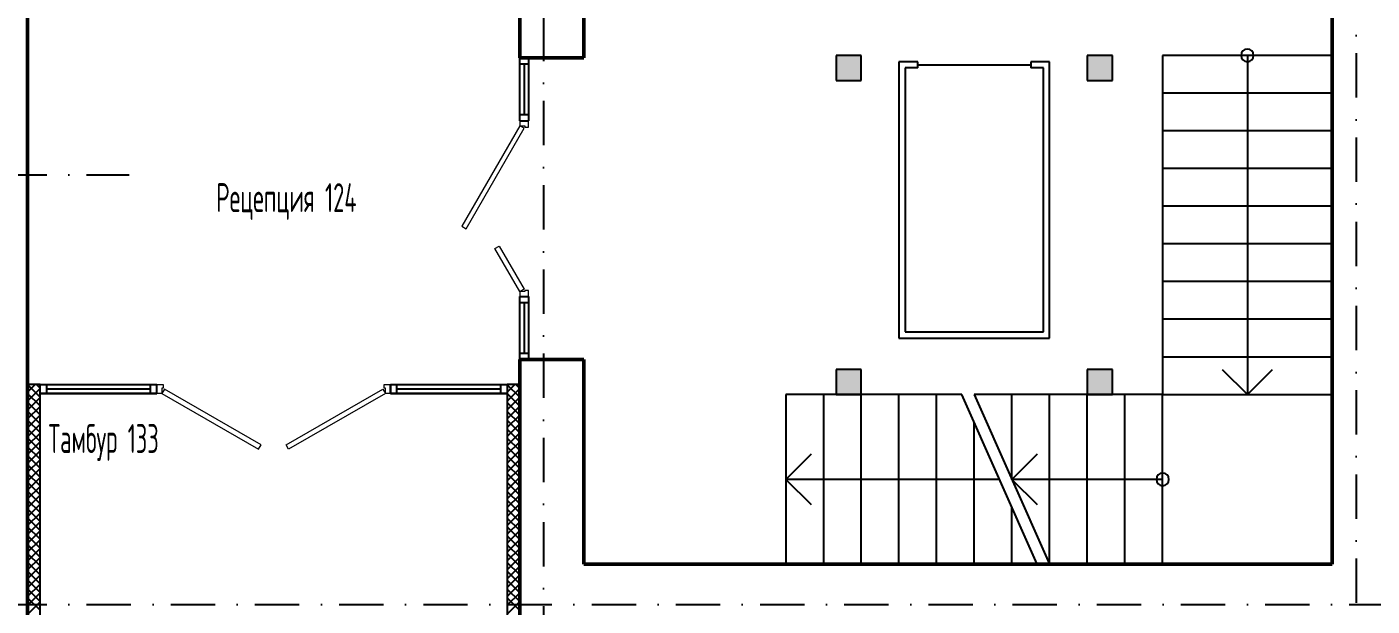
# Model space of a CAD drawing. Extents: x -1560602 to 321118, y -2308202 to -430103.
# Drawn here: x -1545839 to -1535127, y -2043147 to -2038537 of the extents above; entities that cross this region are included whole.
import ezdxf

# ---------------------------------------------------------------- set-up
doc = ezdxf.new("R2010")
doc.units = 0
doc.header["$MEASUREMENT"] = 0
doc.linetypes.add('Dot & Dashed', pattern=[670.277762, 352.777767, -176.388884, 0, -141.111112])
doc.linetypes.add('Штрихпунктирная', pattern=[0.670278, 0.352778, -0.176389, 0, -0.141111])
doc.layers.get('0').update_dxf_attribs({"color": 255, "linetype": 'CONTINUOUS'})
doc.layers.add('Двери', color=4, linetype='CONTINUOUS', lineweight=15)
doc.layers.add('стены', color=5, linetype='CONTINUOUS', lineweight=50)
for name, color, linetype in [('Оси', 253, 'Dot & Dashed'), ('отделка', 240, 'CONTINUOUS'), ('Текст', 7, 'CONTINUOUS'), ('Утеплитель', 6, 'CONTINUOUS')]:
    doc.layers.add(name, color=color, linetype=linetype)
doc.styles.get("Standard").update_dxf_attribs({"font": 'spds.shx', "width": 0.7, "height": 250})

msp = doc.modelspace()

# ---------------------------------------------------------------- hatches: boundary and pattern name
at = {"ltscale": 100}
for points in [[(-1539394.7, -2038963.4), (-1539194.7, -2038963.4), (-1539194.7, -2038763.4), (-1539394.7, -2038763.4)], [(-1537394.7, -2038963.4), (-1537194.7, -2038963.4), (-1537194.7, -2038763.4), (-1537394.7, -2038763.4)], [(-1539394.7, -2041463.4), (-1539194.7, -2041463.4), (-1539194.7, -2041263.4), (-1539394.7, -2041263.4)], [(-1537394.7, -2041463.4), (-1537194.7, -2041463.4), (-1537194.7, -2041263.4), (-1537394.7, -2041263.4)]]:
    msp.add_hatch(color=0, dxfattribs=at).paths.add_polyline_path(points, flags=0)

# ---------------------------------------------------------------- linework, layer by layer
at = {"color": 0, "ltscale": 100}
for p, q in [((-1539194.7, -2038763.4), (-1539394.7, -2038763.4)), ((-1539394.7, -2038763.4), (-1539394.7, -2038963.4)), ((-1539194.7, -2038963.4), (-1539194.7, -2038763.4)), ((-1537194.7, -2038763.4), (-1537394.7, -2038763.4)), ((-1537394.7, -2038763.4), (-1537394.7, -2038963.4)), ((-1537194.7, -2038963.4), (-1537194.7, -2038763.4)), ((-1535444.7, -2038763.4), (-1536794.7, -2038763.4)), ((-1536794.7, -2038763.4), (-1536794.7, -2041163.4)), ((-1536119.7, -2038763.4), (-1536119.7, -2041463.4)), ((-1535444.7, -2041163.4), (-1535444.7, -2038763.4)), ((-1538894.7, -2038813.4), (-1538894.7, -2041013.4)), ((-1538744.7, -2038813.4), (-1538894.7, -2038813.4)), ((-1538844.7, -2038863.4), (-1538844.7, -2040963.4)), ((-1538744.7, -2038863.4), (-1538844.7, -2038863.4)), ((-1538744.7, -2038863.4), (-1538744.7, -2038813.4)), ((-1538744.7, -2038838.4), (-1537844.7, -2038838.4)), ((-1537694.7, -2038813.4), (-1537844.7, -2038813.4)), ((-1537844.7, -2038813.4), (-1537844.7, -2038863.4)), ((-1537744.7, -2038863.4), (-1537844.7, -2038863.4)), ((-1537744.7, -2040963.4), (-1537744.7, -2038863.4)), ((-1537694.7, -2041013.4), (-1537694.7, -2038813.4)), ((-1539394.7, -2038963.4), (-1539194.7, -2038963.4)), ((-1537394.7, -2038963.4), (-1537194.7, -2038963.4)), ((-1535444.7, -2039063.4), (-1536794.7, -2039063.4)), ((-1535444.7, -2039363.4), (-1536794.7, -2039363.4)), ((-1535444.7, -2039663.4), (-1536794.7, -2039663.4)), ((-1535444.7, -2039963.4), (-1536794.7, -2039963.4)), ((-1535444.7, -2040263.4), (-1536794.7, -2040263.4)), ((-1535444.7, -2040563.4), (-1536794.7, -2040563.4)), ((-1535444.7, -2040863.4), (-1536794.7, -2040863.4)), ((-1538894.7, -2041013.4), (-1537694.7, -2041013.4)), ((-1538844.7, -2040963.4), (-1537744.7, -2040963.4)), ((-1536794.7, -2041163.4), (-1535444.7, -2041163.4)), ((-1536794.7, -2041163.4), (-1536794.7, -2041463.4)), ((-1535444.7, -2041463.4), (-1535444.7, -2041163.4)), ((-1539194.7, -2041263.4), (-1539394.7, -2041263.4)), ((-1539394.7, -2041263.4), (-1539394.7, -2041463.4)), ((-1539194.7, -2041463.4), (-1539194.7, -2041263.4)), ((-1537194.7, -2041263.4), (-1537394.7, -2041263.4)), ((-1537394.7, -2041263.4), (-1537394.7, -2041463.4)), ((-1537194.7, -2041463.4), (-1537194.7, -2041263.4)), ((-1536319.7, -2041263.4), (-1536119.7, -2041463.4)), ((-1536119.7, -2041463.4), (-1535919.7, -2041263.4)), ((-1539494.7, -2041463.4), (-1539794.7, -2041463.4)), ((-1539794.7, -2041463.4), (-1539794.7, -2042813.4)), ((-1538394.7, -2041463.4), (-1539494.7, -2041463.4)), ((-1539494.7, -2041463.4), (-1539494.7, -2042813.4)), ((-1539394.7, -2041463.4), (-1539194.7, -2041463.4)), ((-1539194.7, -2042813.4), (-1539194.7, -2041463.4)), ((-1538894.7, -2042813.4), (-1538894.7, -2041463.4)), ((-1538594.7, -2042813.4), (-1538594.7, -2041463.4)), ((-1537794.7, -2042813.4), (-1538394.7, -2041463.4)), ((-1536794.7, -2041463.4), (-1538294.7, -2041463.4)), ((-1538294.7, -2041463.4), (-1537694.7, -2042813.4)), ((-1537994.7, -2042138.4), (-1537994.7, -2041463.4)), ((-1537694.7, -2042813.4), (-1537694.7, -2041463.4)), ((-1537394.7, -2042813.4), (-1537394.7, -2041463.4)), ((-1537394.7, -2041463.4), (-1537194.7, -2041463.4)), ((-1537094.7, -2042813.4), (-1537094.7, -2041463.4)), ((-1536794.7, -2042813.4), (-1536794.7, -2041463.4)), ((-1536794.7, -2041463.4), (-1535444.7, -2041463.4)), ((-1538294.7, -2042813.4), (-1538294.7, -2041688.3)), ((-1539594.7, -2041938.4), (-1539794.7, -2042138.4)), ((-1537794.7, -2041938.4), (-1537994.7, -2042138.4)), ((-1539794.7, -2042138.4), (-1539594.7, -2042338.4)), ((-1538094.7, -2042138.4), (-1539794.7, -2042138.4)), ((-1537994.7, -2042138.4), (-1537794.7, -2042338.4)), ((-1536794.7, -2042138.4), (-1537994.7, -2042138.4)), ((-1537994.7, -2042813.4), (-1537994.7, -2042363.3)), ((-1539794.7, -2042813.4), (-1539494.7, -2042813.4)), ((-1539494.7, -2042813.4), (-1537794.7, -2042813.4)), ((-1537694.7, -2042813.4), (-1536794.7, -2042813.4))]:
    msp.add_line(p, q, dxfattribs=at)
for centre, start, end in [((-1536119.7, -2038763.4), 0, 180), ((-1536119.7, -2038763.4), 180, 0), ((-1536794.7, -2042138.4), 90, 270), ((-1536794.7, -2042138.4), 270, 90)]:
    msp.add_arc(centre, 50, start, end, dxfattribs=at)
at = {"layer": 'Двери', "color": 0, "linetype": 'Continuous'}
for p, q in [((-1541914.7, -2039283.4), (-1541914.7, -2039323.4)), ((-1541844.7, -2039333.4), (-1541844.7, -2039283.4)), ((-1541914.7, -2039323.4), (-1542376.7, -2040123.6)), ((-1542342.1, -2040143.6), (-1541880.1, -2039343.4)), ((-1541914.7, -2039323.4), (-1541874.7, -2039323.4)), ((-1541880.1, -2039343.4), (-1541914.7, -2039323.4)), ((-1541874.7, -2039323.4), (-1541874.7, -2039333.4)), ((-1541874.7, -2039333.4), (-1541844.7, -2039333.4)), ((-1542376.7, -2040123.6), (-1542342.1, -2040143.6)), ((-1542112.7, -2040300.5), (-1542078.1, -2040280.5)), ((-1541914.7, -2040643.4), (-1542112.7, -2040300.5)), ((-1542078.1, -2040280.5), (-1541880.1, -2040623.4)), ((-1541880.1, -2040623.4), (-1541914.7, -2040643.4)), ((-1541874.7, -2040643.4), (-1541914.7, -2040643.4)), ((-1541914.7, -2040643.4), (-1541914.7, -2040683.4)), ((-1541844.7, -2040633.4), (-1541874.7, -2040633.4)), ((-1541874.7, -2040633.4), (-1541874.7, -2040643.4)), ((-1541844.7, -2040683.4), (-1541844.7, -2040633.4)), ((-1544804.7, -2041383.4), (-1544754.7, -2041383.4)), ((-1544764.7, -2041453.4), (-1544804.7, -2041453.4)), ((-1544754.7, -2041413.4), (-1544764.7, -2041413.4)), ((-1544764.7, -2041413.4), (-1544764.7, -2041453.4)), ((-1544744.7, -2041418.8), (-1544764.7, -2041453.4)), ((-1544764.7, -2041453.4), (-1543994, -2041898.4)), ((-1544754.7, -2041383.4), (-1544754.7, -2041413.4)), ((-1543974, -2041863.8), (-1544744.7, -2041418.8)), ((-1543775.5, -2041863.8), (-1543004.7, -2041418.8)), ((-1542984.7, -2041453.4), (-1543755.5, -2041898.4)), ((-1543004.7, -2041418.8), (-1542984.7, -2041453.4)), ((-1542994.7, -2041413.4), (-1542994.7, -2041383.4)), ((-1542994.7, -2041383.4), (-1542944.7, -2041383.4)), ((-1542984.7, -2041413.4), (-1542994.7, -2041413.4)), ((-1542984.7, -2041453.4), (-1542984.7, -2041413.4)), ((-1542944.7, -2041453.4), (-1542984.7, -2041453.4)), ((-1543994, -2041898.4), (-1543974, -2041863.8)), ((-1543755.5, -2041898.4), (-1543775.5, -2041863.8))]:
    msp.add_line(p, q, dxfattribs=at)
at = {"layer": 'Оси', "color": 0, "linetype": 'Штрихпунктирная', "lineweight": -3, "ltscale": 1000}
for p, q in [((-1535254.7, -2033383.4), (-1535254.7, -2057488.4)), ((-1541724.7, -2034433.4), (-1541724.7, -2057488.4)), ((-1556760.1, -2039713.4), (-1545024.7, -2039713.4)), ((-1556760.1, -2043133.4), (-1502304.7, -2043133.4))]:
    msp.add_line(p, q, dxfattribs=at)
at = {"layer": 'отделка', "color": 0, "linetype": 'Continuous'}
for p, q in [((-1541914.7, -2038833.4), (-1541914.7, -2038783.4)), ((-1541844.7, -2038833.4), (-1541914.7, -2038833.4)), ((-1541914.7, -2039233.4), (-1541914.7, -2038833.4)), ((-1541879.7, -2038833.4), (-1541879.7, -2039233.4)), ((-1541844.7, -2038783.4), (-1541844.7, -2038833.4)), ((-1541844.7, -2038833.4), (-1541844.7, -2039233.4)), ((-1541914.7, -2039283.4), (-1541914.7, -2039233.4)), ((-1541914.7, -2039233.4), (-1541844.7, -2039233.4)), ((-1541914.7, -2039283.4), (-1541844.7, -2039283.4)), ((-1541844.7, -2039233.4), (-1541844.7, -2039283.4)), ((-1541914.7, -2040733.4), (-1541914.7, -2040683.4)), ((-1541914.7, -2040683.4), (-1541844.7, -2040683.4)), ((-1541844.7, -2040683.4), (-1541844.7, -2040733.4)), ((-1541844.7, -2040733.4), (-1541914.7, -2040733.4)), ((-1541914.7, -2041133.4), (-1541914.7, -2040733.4)), ((-1541879.7, -2040733.4), (-1541879.7, -2041133.4)), ((-1541844.7, -2040733.4), (-1541844.7, -2041133.4)), ((-1541914.7, -2041183.4), (-1541914.7, -2041133.4)), ((-1541914.7, -2041133.4), (-1541844.7, -2041133.4)), ((-1541844.7, -2041133.4), (-1541844.7, -2041183.4))]:
    msp.add_line(p, q, dxfattribs=at)
at = {"layer": 'отделка', "color": 0, "linetype": 'Continuous', "ltscale": 100}
for p, q in [((-1545734.7, -2041383.4), (-1544804.7, -2041383.4)), ((-1545734.7, -2041383.4), (-1545684.7, -2041383.4)), ((-1545734.7, -2041453.4), (-1544804.7, -2041453.4)), ((-1545684.7, -2041453.4), (-1545734.7, -2041453.4)), ((-1545684.7, -2041383.4), (-1545684.7, -2041453.4)), ((-1545684.7, -2041383.4), (-1544854.7, -2041383.4)), ((-1545684.7, -2041418.4), (-1544854.7, -2041418.4)), ((-1544854.7, -2041453.4), (-1545684.7, -2041453.4)), ((-1544854.7, -2041453.4), (-1544854.7, -2041383.4)), ((-1544854.7, -2041383.4), (-1544804.7, -2041383.4)), ((-1544804.7, -2041453.4), (-1544854.7, -2041453.4)), ((-1544804.7, -2041453.4), (-1544804.7, -2041383.4)), ((-1544804.7, -2041453.4), (-1544804.7, -2041383.4)), ((-1544804.7, -2041453.4), (-1544804.7, -2041383.4)), ((-1542944.7, -2041383.4), (-1542014.7, -2041383.4)), ((-1542944.7, -2041383.4), (-1542894.7, -2041383.4)), ((-1542944.7, -2041453.4), (-1542944.7, -2041383.4)), ((-1542944.7, -2041383.4), (-1542944.7, -2041453.4)), ((-1542944.7, -2041453.4), (-1542944.7, -2041383.4)), ((-1542944.7, -2041453.4), (-1542014.7, -2041453.4)), ((-1542894.7, -2041453.4), (-1542944.7, -2041453.4)), ((-1542894.7, -2041383.4), (-1542894.7, -2041453.4)), ((-1542894.7, -2041383.4), (-1542064.7, -2041383.4)), ((-1542894.7, -2041418.4), (-1542064.7, -2041418.4)), ((-1542064.7, -2041453.4), (-1542894.7, -2041453.4)), ((-1542064.7, -2041453.4), (-1542064.7, -2041383.4)), ((-1542064.7, -2041383.4), (-1542014.7, -2041383.4)), ((-1542014.7, -2041453.4), (-1542064.7, -2041453.4))]:
    msp.add_line(p, q, dxfattribs=at)
at = {"layer": 'стены', "color": 0, "ltscale": 100}
for p, q in [((-1545834.7, -2039903.4), (-1545834.7, -2037213.4)), ((-1541914.7, -2037213.4), (-1541914.7, -2038783.4)), ((-1541404.7, -2038783.4), (-1541404.7, -2037213.4)), ((-1535444.7, -2038103.1), (-1535444.7, -2042813.4)), ((-1545834.7, -2041383.4), (-1545834.7, -2039903.4)), ((-1541914.7, -2041183.4), (-1541914.7, -2041383.4)), ((-1541404.7, -2042813.4), (-1541404.7, -2041183.4)), ((-1541404.7, -2041383.4), (-1541404.7, -2041183.4)), ((-1545834.7, -2043973.4), (-1545834.7, -2041383.4)), ((-1541914.7, -2041383.4), (-1541914.7, -2043323.4)), ((-1535444.7, -2042813.4), (-1541404.7, -2042813.4))]:
    msp.add_line(p, q, dxfattribs=at)
at = {"layer": 'стены', "color": 0, "linetype": 'Continuous', "ltscale": 100}
for p, q in [((-1541814.7, -2038783.4), (-1541914.7, -2038783.4)), ((-1541814.7, -2038783.4), (-1541404.7, -2038783.4)), ((-1541814.7, -2041183.4), (-1541914.7, -2041183.4)), ((-1541814.7, -2041183.4), (-1541404.7, -2041183.4))]:
    msp.add_line(p, q, dxfattribs=at)
at = {"layer": 'Утеплитель', "color": 0, "ltscale": 100}
for p, q in [((-1545734.7, -2041383.4), (-1545834.7, -2041383.4)), ((-1545834.7, -2041445.2), (-1545773, -2041383.4)), ((-1545834.7, -2041515.9), (-1545734.7, -2041415.9)), ((-1545734.7, -2041554), (-1545834.7, -2041454.1)), ((-1545734.7, -2041483.3), (-1545834.6, -2041383.4)), ((-1545734.7, -2041412.6), (-1545763.9, -2041383.4)), ((-1545734.7, -2045673.4), (-1545734.7, -2041383.4)), ((-1541914.7, -2041383.4), (-1542014.7, -2041383.4)), ((-1542014.7, -2041383.4), (-1542014.7, -2043423.4)), ((-1542014.7, -2041443.5), (-1541954.6, -2041383.4)), ((-1541914.7, -2041485), (-1542014.7, -2041385)), ((-1542014.7, -2041514.3), (-1541914.7, -2041414.3)), ((-1541914.7, -2041414.3), (-1541945.6, -2041383.4)), ((-1545834.7, -2041586.6), (-1545734.7, -2041486.6)), ((-1545734.7, -2041624.8), (-1545834.7, -2041524.8)), ((-1545834.7, -2041657.3), (-1545734.7, -2041557.3)), ((-1541914.7, -2041555.7), (-1542014.7, -2041455.7)), ((-1542014.7, -2041585), (-1541914.7, -2041485)), ((-1541914.7, -2041626.4), (-1542014.7, -2041526.4)), ((-1542014.7, -2041655.7), (-1541914.7, -2041555.7)), ((-1545734.7, -2041695.5), (-1545834.7, -2041595.5)), ((-1545834.7, -2041728), (-1545734.7, -2041628)), ((-1545734.7, -2041766.2), (-1545834.7, -2041666.2)), ((-1541914.7, -2041697.1), (-1542014.7, -2041597.1)), ((-1542014.7, -2041726.4), (-1541914.7, -2041626.4)), ((-1541914.7, -2041767.8), (-1542014.7, -2041667.8)), ((-1545834.7, -2041798.7), (-1545734.7, -2041698.7)), ((-1545734.7, -2041836.9), (-1545834.7, -2041736.9)), ((-1545834.7, -2041869.4), (-1545734.7, -2041769.4)), ((-1542014.7, -2041797.1), (-1541914.7, -2041697.1)), ((-1541914.7, -2041838.5), (-1542014.7, -2041738.5)), ((-1542014.7, -2041867.8), (-1541914.7, -2041767.8)), ((-1545734.7, -2041907.6), (-1545834.7, -2041807.6)), ((-1545834.7, -2041940.1), (-1545734.7, -2041840.1)), ((-1545734.7, -2041978.3), (-1545834.7, -2041878.3)), ((-1541914.7, -2041909.2), (-1542014.7, -2041809.2)), ((-1542014.7, -2041938.5), (-1541914.7, -2041838.5)), ((-1541914.7, -2041979.9), (-1542014.7, -2041879.9)), ((-1545834.7, -2042010.9), (-1545734.7, -2041910.9)), ((-1545734.7, -2042049), (-1545834.7, -2041949)), ((-1545834.7, -2042081.6), (-1545734.7, -2041981.6)), ((-1542014.7, -2042009.2), (-1541914.7, -2041909.2)), ((-1541914.7, -2042050.6), (-1542014.7, -2041950.6)), ((-1542014.7, -2042079.9), (-1541914.7, -2041979.9)), ((-1545734.7, -2042119.7), (-1545834.7, -2042019.7)), ((-1545834.7, -2042152.3), (-1545734.7, -2042052.3)), ((-1545734.7, -2042190.4), (-1545834.7, -2042090.4)), ((-1541914.7, -2042121.4), (-1542014.7, -2042021.4)), ((-1542014.7, -2042150.6), (-1541914.7, -2042050.6)), ((-1541914.7, -2042192.1), (-1542014.7, -2042092.1)), ((-1545834.7, -2042223), (-1545734.7, -2042123)), ((-1545734.7, -2042261.2), (-1545834.7, -2042161.2)), ((-1545834.7, -2042293.7), (-1545734.7, -2042193.7)), ((-1542014.7, -2042221.4), (-1541914.7, -2042121.4)), ((-1541914.7, -2042262.8), (-1542014.7, -2042162.8)), ((-1542014.7, -2042292.1), (-1541914.7, -2042192.1)), ((-1545734.7, -2042331.9), (-1545834.7, -2042231.9)), ((-1545834.7, -2042364.4), (-1545734.7, -2042264.4)), ((-1545734.7, -2042402.6), (-1545834.7, -2042302.6)), ((-1541914.7, -2042333.5), (-1542014.7, -2042233.5)), ((-1542014.7, -2042362.8), (-1541914.7, -2042262.8)), ((-1541914.7, -2042404.2), (-1542014.7, -2042304.2)), ((-1545834.7, -2042435.1), (-1545734.7, -2042335.1)), ((-1545734.7, -2042473.3), (-1545834.7, -2042373.3)), ((-1545834.7, -2042505.8), (-1545734.7, -2042405.8)), ((-1542014.7, -2042433.5), (-1541914.7, -2042333.5)), ((-1541914.7, -2042474.9), (-1542014.7, -2042374.9)), ((-1542014.7, -2042504.2), (-1541914.7, -2042404.2)), ((-1545734.7, -2042544), (-1545834.7, -2042444)), ((-1545834.7, -2042576.5), (-1545734.7, -2042476.5)), ((-1545734.7, -2042614.7), (-1545834.7, -2042514.7)), ((-1541914.7, -2042545.6), (-1542014.7, -2042445.6)), ((-1542014.7, -2042574.9), (-1541914.7, -2042474.9)), ((-1541914.7, -2042616.3), (-1542014.7, -2042516.3)), ((-1545834.7, -2042647.2), (-1545734.7, -2042547.2)), ((-1545734.7, -2042685.4), (-1545834.7, -2042585.4)), ((-1545834.7, -2042718), (-1545734.7, -2042618)), ((-1542014.7, -2042645.6), (-1541914.7, -2042545.6)), ((-1541914.7, -2042687), (-1542014.7, -2042587)), ((-1542014.7, -2042716.3), (-1541914.7, -2042616.3)), ((-1545734.7, -2042756.1), (-1545834.7, -2042656.1)), ((-1545834.7, -2042788.7), (-1545734.7, -2042688.7)), ((-1545734.7, -2042826.8), (-1545834.7, -2042726.8)), ((-1541914.7, -2042757.8), (-1542014.7, -2042657.8)), ((-1542014.7, -2042787), (-1541914.7, -2042687)), ((-1541914.7, -2042828.5), (-1542014.7, -2042728.5)), ((-1545834.7, -2042859.4), (-1545734.7, -2042759.4)), ((-1545734.7, -2042897.6), (-1545834.7, -2042797.6)), ((-1545834.7, -2042930.1), (-1545734.7, -2042830.1)), ((-1542014.7, -2042857.8), (-1541914.7, -2042757.8)), ((-1541914.7, -2042899.2), (-1542014.7, -2042799.2)), ((-1542014.7, -2042928.5), (-1541914.7, -2042828.5)), ((-1545734.7, -2042968.3), (-1545834.7, -2042868.3)), ((-1545834.7, -2043000.8), (-1545734.7, -2042900.8)), ((-1545734.7, -2043039), (-1545834.7, -2042939)), ((-1541914.7, -2042969.9), (-1542014.7, -2042869.9)), ((-1542014.7, -2042999.2), (-1541914.7, -2042899.2)), ((-1541914.7, -2043040.6), (-1542014.7, -2042940.6)), ((-1545834.7, -2043071.5), (-1545734.7, -2042971.5)), ((-1545734.7, -2043109.7), (-1545834.7, -2043009.7)), ((-1545834.7, -2043142.2), (-1545734.7, -2043042.2)), ((-1542014.7, -2043069.9), (-1541914.7, -2042969.9)), ((-1541914.7, -2043111.3), (-1542014.7, -2043011.3)), ((-1542014.7, -2043140.6), (-1541914.7, -2043040.6)), ((-1545734.7, -2043180.4), (-1545834.7, -2043080.4)), ((-1545834.7, -2043212.9), (-1545734.7, -2043112.9)), ((-1541914.7, -2043182), (-1542014.7, -2043082)), ((-1542014.7, -2043211.3), (-1541914.7, -2043111.3))]:
    msp.add_line(p, q, dxfattribs=at)

# ---------------------------------------------------------------- texts
at = {"layer": 'Текст', "color": 0, "width": 0.7}
for s, p in [('Рецепция 124', (-1544331.8, -2040010.3)), ('Тамбур 133', (-1545667.2, -2041928))]:
    msp.add_text(s, height=230, dxfattribs=at).set_placement(p)

doc.saveas('drawing.dxf')
